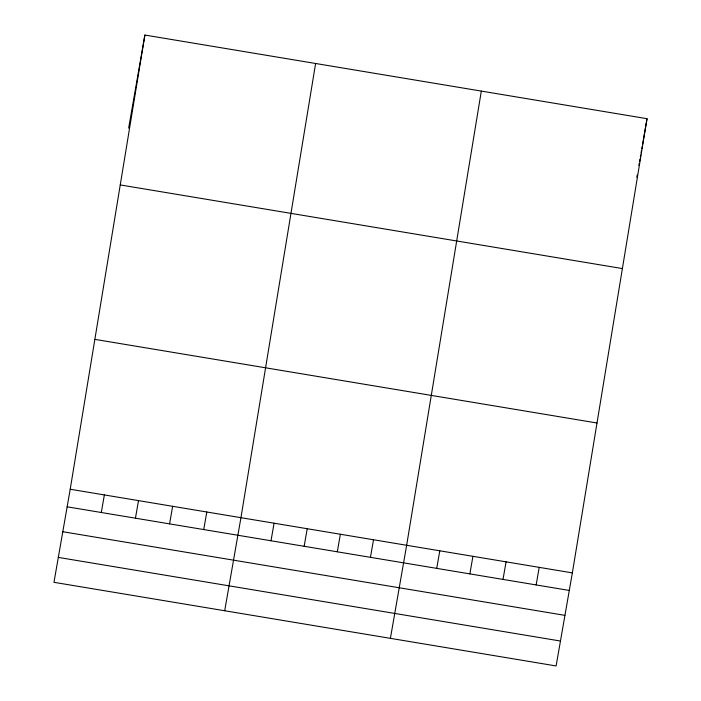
<?xml version="1.0" encoding="UTF-8"?>
<svg xmlns="http://www.w3.org/2000/svg" width="701" height="701" viewBox="0 0 701 701"><rect width="100%" height="100%" fill="white"/><g stroke="black" fill="none" stroke-linecap="round" stroke-linejoin="round"><path stroke-width="1.05" d="M70.214 489.245L144.888 35.05L647.032 118.688L572.358 572.883L556.112 665.95L53.968 582.312L70.214 489.245L572.358 572.883M315.616 63.484L240.942 517.68L224.697 610.746M481.324 91.086L406.65 545.282L390.404 638.348M128.642 128.117L144.888 35.05M101.294 512.501L104.361 494.932M135.442 518.188L138.5 500.619M169.581 523.875L172.648 506.306M203.728 529.562L206.795 511.993M271.015 540.769L274.082 523.2M304.155 546.289L307.222 528.72M337.304 551.81L340.371 534.241M370.443 557.33L373.51 539.761M436.723 568.371L439.79 550.802M469.872 573.891L472.93 556.322M503.011 579.412L506.078 561.843M536.151 584.932L539.218 567.363M636.815 177.213L637.191 175.075M638.874 165.445L639.242 163.307M639.619 161.169L639.978 159.092M640.346 157.015L640.705 154.939M641.064 152.862L641.433 150.785M641.792 148.708L642.151 146.632M642.519 144.555L647.032 118.688M120.239 184.933L622.392 268.571M94.854 339.363L596.998 423.001M67.147 506.814L569.291 590.452M62.801 531.726L564.945 615.364M58.314 557.4L560.467 641.038"/></g></svg>
